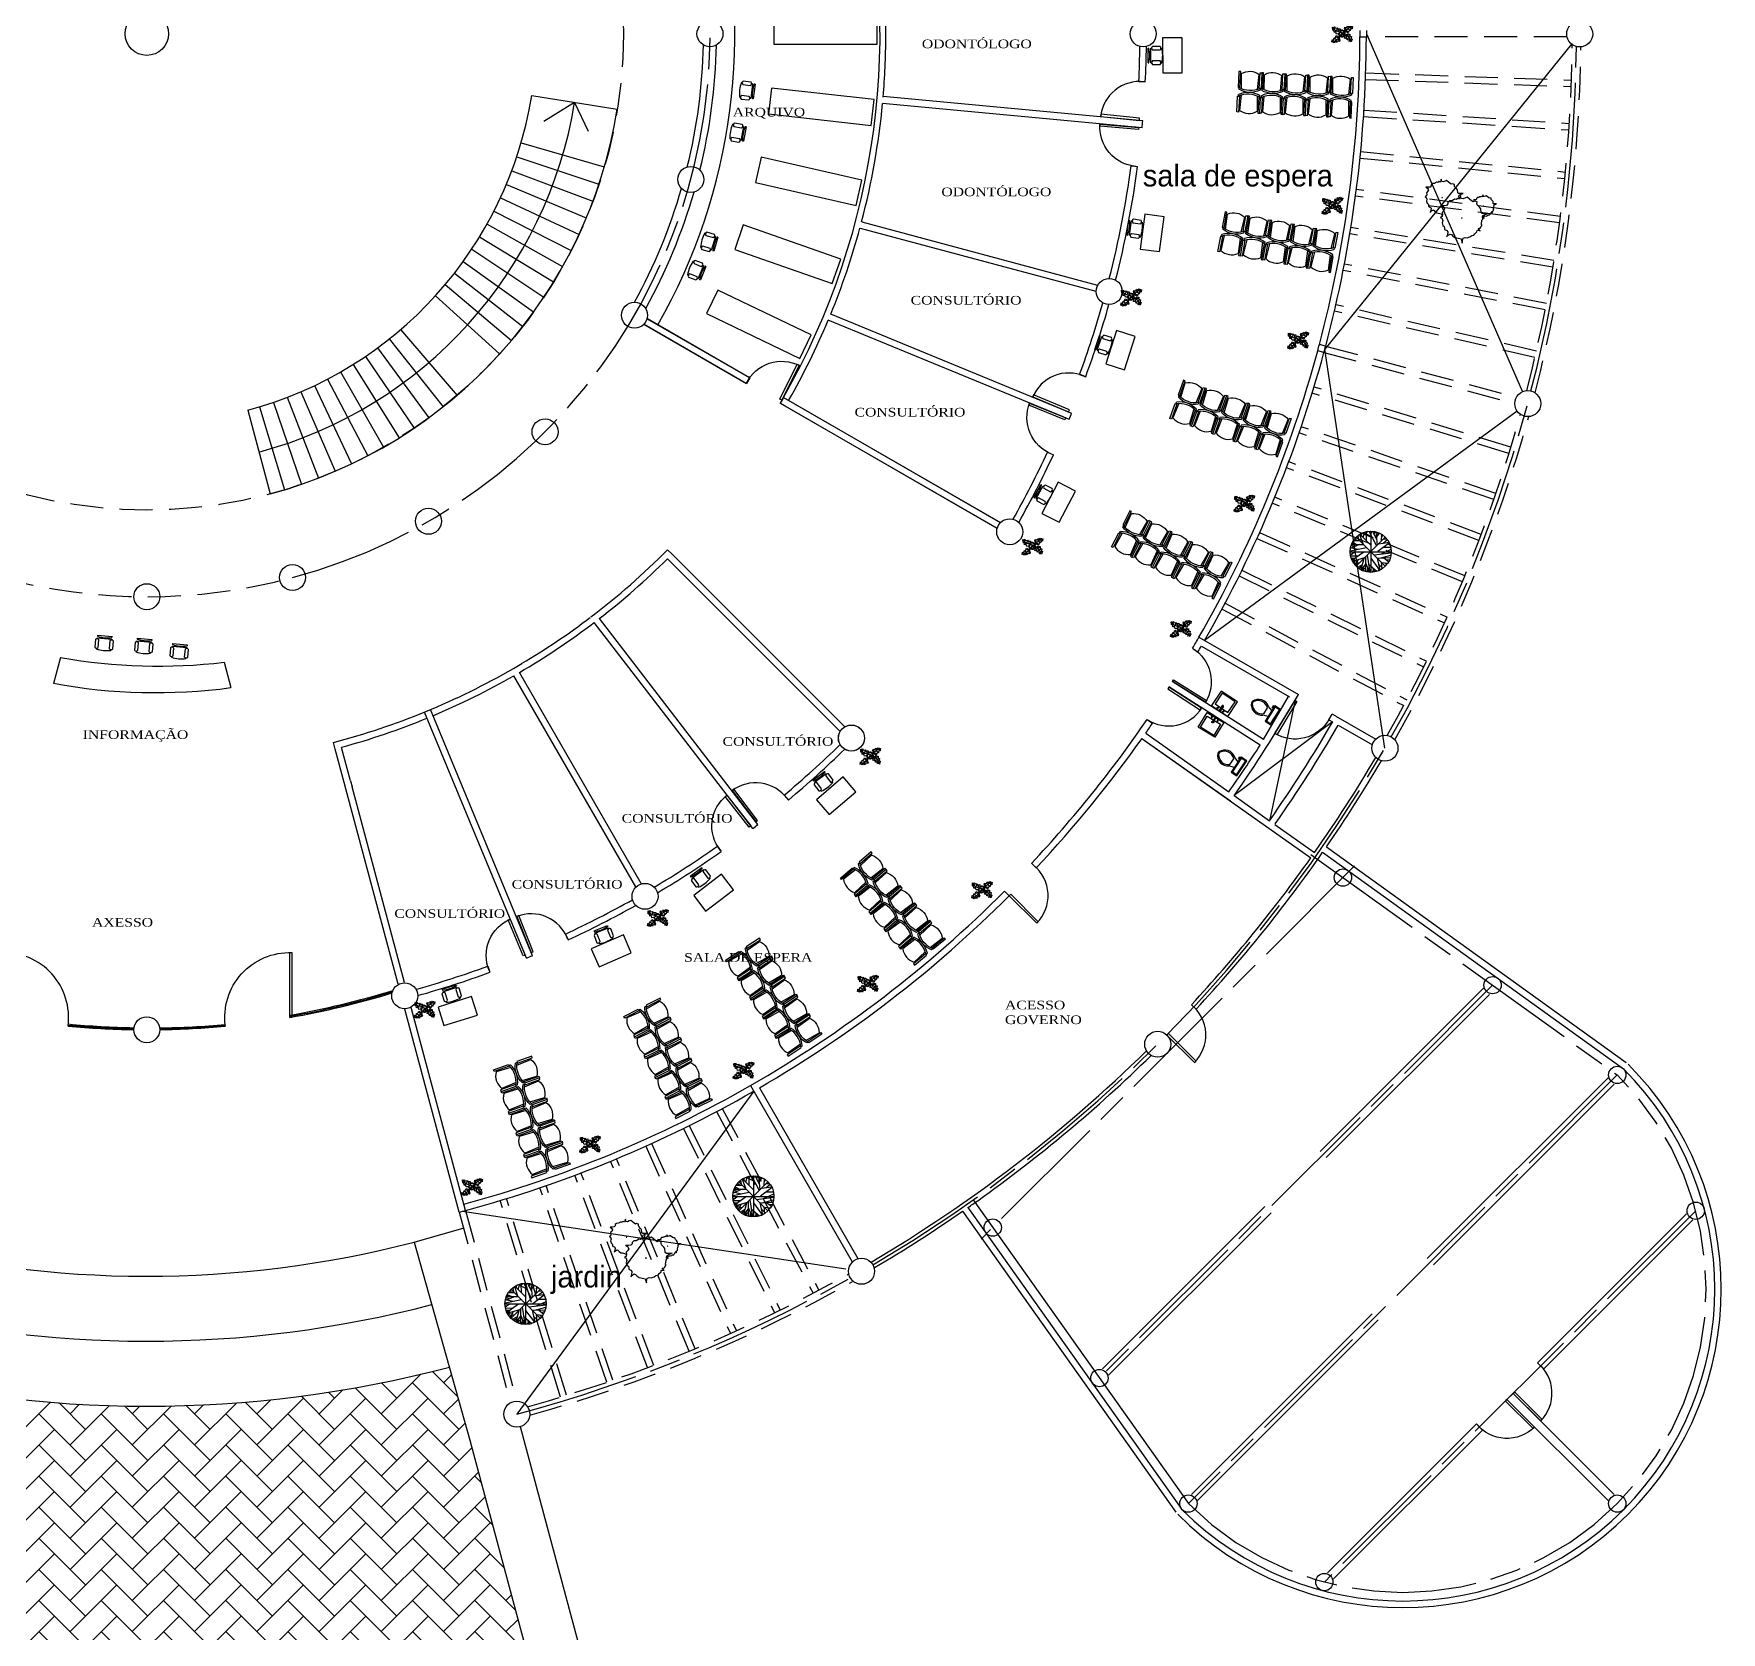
# Model space of a CAD drawing. Header units: millimetres. Extents: x 9 to 248, y 25 to 124.
# Drawn here: x 88.25 to 127.2, y 45.25 to 82.16 of the extents above; entities that cross this region are included whole.
import ezdxf

# ---------------------------------------------------------------- set-up
doc = ezdxf.new("R2010")
doc.units = ezdxf.units.MM
doc.header["$LTSCALE"] = 0.8
doc.header["$MEASUREMENT"] = 0
doc.linetypes.add('ACAD_ISO08W100', pattern=[36, 24, -3, 6, -3])
doc.linetypes.add('DASHED2', pattern=[9.525, 6.35, -3.175])
for name, color, linetype in [('cancel', 2, 'Continuous'), ('CANCELERIA', 30, 'Continuous'), ('COLUMNAS', 5, 'Continuous'), ('EJES', 1, 'ACAD_ISO08W100'), ('JARDIN', 3, 'Continuous'), ('letrero', 4, 'Continuous'), ('MUEBLES', 2, 'Continuous'), ('MUROS', 6, 'Continuous')]:
    doc.layers.add(name, color=color, linetype=linetype)
doc.layers.add('LUMINARIAS', color=7, linetype='Continuous', lineweight=30)
doc.styles.add('Estilo 01', font='times.ttf', dxfattribs={"width": 1.2})
doc.styles.get("Standard").update_dxf_attribs({"font": 'bgothl.ttf'})

# ---------------------------------------------------------------- blocks, each defined once
blk = doc.blocks.new('COLUMNA')
at = {"layer": 'COLUMNAS', "ltscale": 0.15}
blk.add_circle((78.551, 72.792), 0.3, dxfattribs=at)
blk = doc.blocks.new('PUERTA01')
at = {"layer": 'MUEBLES', "ltscale": 0.15}
blk.add_lwpolyline([(91.591, 47.157), (92.347, 46.669), (92.374, 46.711), (91.618, 47.199)], close=True, dxfattribs=at)
blk.add_arc((91.616, 47.201), 0.9, 236.4813, 327.5293, dxfattribs=at)
blk = doc.blocks.new('ESTANTE')
at = {"layer": 'MUEBLES', "ltscale": 0.15}
blk.add_lwpolyline([(82.502, 62.042), (84.887, 62.042), (84.887, 62.642), (82.502, 62.642)], close=True, dxfattribs=at)
blk = doc.blocks.new('Plant - Rubber or Philodendron')
at = {"linetype": 'Continuous'}
for p, q in [((-16.2005, 11.4774), (-13.9899, 8.1064)), ((-16.2005, 11.4774), (-14.8639, 10.7964)), ((-16.0159, 6.3329), (-16.2005, 11.4774)), ((-14.0069, 5.8704), (-16.0159, 6.3329)), ((-15.3434, 6.5514), (-13.9984, 6.9884)), ((-14.8639, 10.7964), (-12.6195, 11.8975)), ((-13.5868, 2.2894), (-14.0069, 5.8704)), ((-13.9899, 8.1064), (-9.5434, 4.7185)), ((-10.6784, 2.491), (-13.5868, 2.2894)), ((-13.3174, 8.325), (-13.0735, 11.0065)), ((-13.1329, 3.1804), (-10.6614, 4.727)), ((-12.6195, 11.8975), (-12.1909, 9.4345)), ((-12.1909, 9.4345), (-8.3829, 10.3)), ((-9.5858, -0.8715), (-10.6784, 2.491)), ((-9.5434, 4.7185), (-4.1917, 2.9888)), ((-8.8369, 9.409), (-9.0894, 5.6095)), ((-8.3829, 10.3), (-7.0549, 8.501)), ((-7.1228, -0.443), (-3.5248, 2.2131)), ((-7.0549, 8.501), (-3.0284, 8.6941)), ((-4.8529, 4.012), (-5.7184, 7.82)), ((-3.5248, 2.2131), (-3.3011, 2.4355)), ((-3.3011, 2.4355), (-0.5306, 1.7947)), ((-3.0284, 8.6941), (-3.0709, 3.1041)), ((-3.0709, 3.1041), (0.0797, 2.3163)), ((-0.5306, 1.7947), (-0.2255, -0.5527)), ((-0.5306, 1.7947), (-0.5306, 1.7947)), ((0.0797, 2.3163), (0.4866, -0.031)), ((0.4866, -0.031), (2.1141, 0.2298)), ((2.1141, 0.2298), (5.4346, 3.9146)), ((6.1032, 3.6844), (2.8262, -0.031)), ((4.6914, 8.8812), (5.3859, 11.2828)), ((4.6914, 8.8812), (5.5014, 4.4831)), ((5.3859, 11.2828), (8.8871, 10.7908)), ((5.4346, 3.9146), (5.5014, 4.4831)), ((5.9878, 10.4842), (7.1971, 6.3869)), ((11.1089, 1.1958), (6.1032, 3.6844)), ((10.3916, 8.7942), (6.2847, 4.4028)), ((7.7005, 4.8881), (11.5025, 3.9967)), ((8.8871, 10.7908), (9.9809, 13.4933)), ((9.9809, 13.4933), (13.3837, 12.301)), ((15.3859, 11.3055), (10.3916, 8.7942)), ((10.5828, 12.6946), (10.8893, 9.7953)), ((14.2977, 6.1031), (10.9934, 7.9956)), ((12.7005, 4.8994), (11.1089, 1.1958)), ((14.8995, 5.3044), (12.7005, 4.8994)), ((13.3837, 12.301), (14.68, 13.9039)), ((14.5816, 13.2037), (14.3848, 11.8033)), ((14.68, 13.9039), (19.3848, 11.8146)), ((15.7909, 9.1065), (14.8995, 5.3044)), ((15.2875, 10.6053), (17.5907, 9.2105)), ((19.3848, 11.8146), (15.3859, 11.3055)), ((18.1925, 8.4119), (15.7909, 9.1065)), ((19.3848, 11.8146), (18.1868, 10.9119)), ((18.1868, 10.9119), (18.1925, 8.4119)), ((-18.008, -14.1781), (-16.8101, -13.2754)), ((-18.008, -14.1781), (-14.0091, -13.669)), ((-13.3032, -16.2674), (-18.008, -14.1781)), ((-16.8157, -10.7754), (-14.4141, -11.4699)), ((-16.8101, -13.2754), (-16.8157, -10.7754)), ((-13.9107, -12.9688), (-16.2139, -11.574)), ((-14.4141, -11.4699), (-13.5228, -7.6679)), ((-14.0091, -13.669), (-9.0148, -11.1577)), ((-13.5228, -7.6679), (-11.3237, -7.2629)), ((-12.0069, -14.6645), (-13.3032, -16.2674)), ((-13.2048, -15.5672), (-13.008, -14.1668)), ((-12.921, -8.4665), (-9.6166, -10.359)), ((-8.6042, -15.8568), (-12.0069, -14.6645)), ((-11.3237, -7.2629), (-9.7321, -3.5593)), ((-6.3237, -7.2516), (-10.1257, -6.3602)), ((-9.7321, -3.5593), (-4.7264, -6.0479)), ((-7.1228, -0.443), (-9.5858, -0.8715)), ((-9.206, -15.0581), (-9.5126, -12.1588)), ((-9.0148, -11.1577), (-4.9047, -6.8122)), ((-7.5103, -13.1543), (-8.6042, -15.8568)), ((-4.0092, -13.6463), (-7.5103, -13.1543)), ((-4.611, -12.8477), (-5.8203, -8.7504)), ((-2.019, -3.6148), (-4.7264, -6.0479)), ((-4.1246, -6.8466), (-4.0579, -6.2781)), ((-3.3146, -11.2447), (-4.1246, -6.8466)), ((-4.0579, -6.2781), (-0.9375, -3.1608)), ((-3.3146, -11.2447), (-4.0092, -13.6463)), ((-2.019, -3.6148), (-0.2255, -0.5527)), ((-0.9375, -3.1608), (0.5883, -0.8135)), ((0.5883, -0.8135), (2.2447, -2.0916)), ((2.8262, -0.031), (1.3003, -0.5527)), ((1.3003, -0.5527), (2.4193, -1.4655)), ((2.2447, -2.0916), (6.7108, -2.6626)), ((2.4193, -1.4655), (6.895, -2.1175)), ((4.943, -7.9659), (6.7108, -2.6626)), ((8.8321, -9.0266), (4.943, -7.9659)), ((11.6605, -0.5413), (6.895, -2.1175)), ((12.3677, -6.1981), (7.219, -2.6772)), ((8.125, -4.0768), (7.7715, -7.9659)), ((8.3544, -2.7453), (13.1973, -2.1704)), ((9.5392, -11.1479), (8.8321, -9.0266)), ((13.4283, -11.5015), (9.5392, -11.1479)), ((10.2463, -10.4408), (11.6605, -6.9053)), ((11.6605, -0.5413), (14.1354, -0.8948)), ((15.5496, -10.7943), (12.3677, -6.1981)), ((13.0748, -13.9763), (13.4283, -11.5015)), ((15.5496, -13.6228), (13.0748, -13.9763)), ((16.2567, -5.8446), (13.4283, -6.5517)), ((14.8425, -10.7943), (13.7819, -13.2692)), ((14.1354, -0.8948), (14.1354, -4.4304)), ((14.1354, -4.4304), (16.9638, -5.1375)), ((16.6103, -14.6834), (15.5496, -10.7943)), ((16.6103, -14.6834), (15.5496, -13.6228)), ((17.3174, -9.7337), (15.9032, -9.7337)), ((16.9638, -5.1375), (16.2567, -8.673)), ((16.2567, -8.673), (18.0245, -9.7337)), ((18.0245, -9.7337), (16.6103, -14.6834))]:
    blk.add_line(p, q, dxfattribs=at)
for centre, radius, start, end in [((0.0308, 0.1664), 6, 178.6147, 235.1169), ((0.0308, 0.1664), 5, 168.1647, 238.6725), ((0, 0), 6.1275, 34.37569, 120.1028), ((-0.0601, -0.2075), 5.2461, 33.82192, 124.9414), ((-0.2664, 0.1682), 5.2775, 338.4094, 20.03007), ((-0.098, 0.1364), 6.1288, 341.2017, 26.09184), ((-0.0234, 0.3825), 6.1492, 242.5812, 331.2714), ((-0.1102, 0.4886), 5.2883, 247.3711, 327.472)]:
    blk.add_arc(centre, radius, start, end, dxfattribs=at)
blk = doc.blocks.new('Chair - Desk')
at = {"linetype": 'Continuous'}
for p, q in [((-8.5, 0), (-8.5, -1)), ((-8.5, 0), (8.5, 0)), ((8.5, 0), (8.5, -1)), ((-10.5, -5), (-10.5, -14)), ((-8.5, -3), (-8.5, -4)), ((-8.5, -3), (8.5, -3)), ((-8.5, -15), (-8.5, -16)), ((-6.5, -14), (-6.5, -5)), ((-2, -3), (-2, -1.9355)), ((2, -1.9576), (2, -3)), ((6.5, -5), (6.5, -14)), ((8.5, -3), (8.5, -4)), ((8.5, -15), (8.5, -16)), ((10.5, -14), (10.5, -5))]:
    blk.add_line(p, q, dxfattribs=at)
for centre, radius, start, end in [((-8.5, -6.5), 2.5, 36.8699, 143.1301), ((-8.5, -12.5), 2.5, 216.8699, 323.1301), ((0, 34.625), 36.625, 256.5803, 283.4197), ((0, 19.625), 36.625, 256.5803, 283.4197), ((8.5, -6.5), 2.5, 36.8699, 143.1301), ((8.5, -12.5), 2.5, 216.8699, 323.1301)]:
    blk.add_arc(centre, radius, start, end, dxfattribs=at)
blk = doc.blocks.new('Tree - deciduous plan')
for p, q in [((-32.6092, 50.4264), (-23.2782, 23.5674)), ((-31.2008, 51.1035), (-0.2149, 20.1818)), ((-26.4472, 46.5894), (-26.2712, 53.8116)), ((-22.0458, 42.0753), (-16.5881, 57.6486)), ((-21.1656, 55.8436), (-0.0388, 45.0094)), ((-12.5388, 54.9406), (-7.9613, 59.4546)), ((-12.3627, 32.1443), (-12.5388, 58.7776)), ((-5.3205, 59.6806), (16.5105, 16.7963)), ((2.426, 54.9406), (-1.4472, 59.9056)), ((0, 59.9996), (0, -60)), ((0.4894, 48.6208), (3.6584, 59.6806)), ((18.2711, 35.5298), (5.419, 59.6806)), ((9.8203, 51.5549), (12.8133, 58.5516)), ((19.6795, 19.5047), (16.3344, 57.6486)), ((17.0387, 51.1035), (23.2006, 55.1666)), ((17.7429, 43.6552), (25.4894, 54.2636)), ((31.6513, 50.8778), (30.2429, 30.5643)), ((-59.7219, 2.8025), (-12.0106, 12.0565)), ((-32.2571, 20.6333), (-59.1937, 9.348)), ((-58.6656, 12.7336), (-35.9543, 7.5424)), ((-57.081, 17.9248), (-47.0458, 14.7649)), ((-56.0247, 20.859), (-20.8134, 20.859)), ((-54.7923, 24.4702), (-47.75, 21.0847)), ((-54.6162, -24.7335), (-20.2853, 0.0941)), ((-53.2078, 27.4044), (-40.1797, 20.859)), ((-49.8627, 32.8214), (-32.7853, 32.8214)), ((-45.8134, 38.2383), (-40.5318, 33.0471)), ((-43.8768, 36.4326), (-44.405, 40.2696)), ((42, 42), (-42, -42)), ((42, -42), (-42, 42)), ((-40.1797, 44.558), (-36.4825, 43.2038)), ((-37.0107, 47.0408), (-35.25, 35.5298)), ((54.3626, 25.3731), (20.9119, 0.3198)), ((23.3767, 23.3417), (53.3063, 27.4044)), ((29.3626, -6.6771), (59.4682, 7.091)), ((31.1232, 42.5267), (35.8767, 48.1693)), ((36.2288, 25.1474), (48.9049, 35.0784)), ((37.1091, 37.1098), (46.6161, 37.5612)), ((38.5175, 13.4107), (58.2359, 13.6364)), ((-60, 0), (60, 0)), ((-59.7219, -4.8714), (-54.2641, -6.6771)), ((-45.2853, -0.1316), (-59.0177, -10.0627)), ((-58.4895, -12.3197), (-36.4825, -11.6426)), ((-57.081, -18.4138), (-45.2853, -17.9624)), ((-52.6797, -18.188), (-55.4966, -22.0251)), ((-53.2078, -27.442), (-16.7641, -16.6081)), ((-38.9472, -29.0219), (-51.4472, -30.6018)), ((-47.2219, -19.3166), (-50.2148, -26.3135)), ((-46.5177, -30.1504), (-49.5106, -33.536)), ((-32.4331, -32.4075), (-48.1021, -35.5674)), ((-43.7008, -34.6645), (-46.6937, -37.373)), ((-35.9543, -22.4765), (-44.0529, -40.5329)), ((-24.6867, -37.8244), (-38.7712, -45.7241)), ((-26.2712, -43.9185), (-34.7219, -48.6583)), ((-19.9331, -20.2194), (-28.5599, -52.721)), ((-14.6515, -36.2445), (-27.6797, -52.9467)), ((-14.6515, -47.3041), (-25.0388, -54.3009)), ((-21.5177, -45.4984), (-19.9331, -56.1065)), ((-14.8275, -15.0282), (-14.6515, -57.6865)), ((-14.6515, -32.1818), (-3.912, -59.4922)), ((-8.4895, -47.5298), (-11.4825, -58.5893)), ((-10.074, -10.0627), (-2.5036, -59.7178)), ((-6.2008, -36.2445), (17.919, -57.0094)), ((-0.0388, -19.0909), (25.8415, -53.8495)), ((5.9471, -46.6269), (10.5246, -58.5893)), ((9.2922, -9.1598), (59.6443, -2.8401)), ((18.6232, -18.6394), (26.7218, -53.3981)), ((18.7992, -18.6394), (57.3556, -17.2853)), ((22.8485, -36.4702), (35.3485, -48.4326)), ((24.7852, -44.8213), (23.0246, -54.978)), ((26.3697, -18.4138), (58.9401, -9.8369)), ((30.419, -30.1504), (32.3556, -50.0125)), ((31.4753, -31.279), (49.6091, -33.3103)), ((38.1654, -18.188), (52.426, -29.0219)), ((41.5105, -32.6332), (46.088, -38.0501)), ((45.9119, -24.0564), (55.595, -22.2508)), ((-6.3768, -52.721), (-9.3698, -58.815)), ((8.4119, -53.1724), (3.8344, -59.4922))]:
    blk.add_line(p, q)
blk.add_circle((0, 0), 60)
blk = doc.blocks.new('ESCRITORIO')
at = {"layer": 'MUEBLES', "ltscale": 0.15}
blk.add_lwpolyline([(78.54, 40.671), (79.258, 41.044), (79.051, 41.443), (78.332, 41.07)], close=True, dxfattribs=at)
blk = doc.blocks.new('Clump of Trees or Bushes - plan')
for points in [[(-10.993, 56.487), (-9.228, 58.426), (-10.144, 63.512), (-8.923, 67.033), (-3.43, 69.772), (2.673, 72.119), (-2.82, 71.728), (-10.449, 71.728), (-13.195, 74.075), (-13.806, 83.073), (-16.857, 86.594), (-22.045, 92.071), (-22.961, 94.81), (-22.656, 98.722), (-28.759, 100.678), (-31.811, 99.113), (-35.472, 101.461), (-45.543, 109.676), (-49.815, 108.503), (-55.308, 106.155), (-59.58, 106.938), (-60.801, 113.98), (-63.242, 104.982), (-67.209, 106.938), (-70.872, 104.59), (-74.839, 104.982), (-80.637, 101.461), (-86.435, 101.069), (-90.402, 97.548), (-90.402, 94.419), (-93.454, 90.898), (-98.947, 90.115), (-105.66, 90.115), (-101.083, 87.768), (-98.031, 82.682), (-100.778, 77.596), (-103.829, 74.466), (-103.219, 69.772), (-104.134, 65.077), (-108.102, 62.73), (-104.439, 60.774), (-102.609, 55.297), (-103.829, 50.211), (-102.303, 44.342), (-98.947, 41.995), (-98.031, 38.865), (-98.031, 34.953), (-93.148, 32.606), (-90.707, 29.476), (-91.317, 22.434), (-93.454, 17.348), (-89.487, 21.26), (-85.519, 23.999), (-82.468, 23.216), (-78.806, 19.304), (-74.228, 15.783), (-69.956, 15.392), (-59.886, 12.653), (-58.254, 7.074)], [(59.448, 5.262), (60.936, 4.858), (62.652, -1.011), (63.415, 4.858), (64.178, 5.836), (66.848, 6.814), (69.709, 6.569), (73.905, 7.792), (76.385, 9.748), (79.627, 10.237), (81.153, 12.438), (84.014, 15.127), (84.205, 17.084), (85.158, 17.573), (88.591, 16.839), (85.73, 20.262), (88.591, 20.751), (89.545, 21.974), (90.689, 24.174), (91.452, 24.663), (90.499, 25.886), (91.261, 31.999), (92.596, 33.466), (92.024, 36.645), (92.787, 38.845), (96.22, 40.557), (100.035, 42.024), (96.602, 41.779), (91.834, 41.779), (90.117, 43.246), (89.736, 48.871), (87.828, 51.071), (84.586, 54.494), (84.014, 56.206), (84.205, 58.651), (80.39, 59.873), (78.483, 58.895), (76.194, 60.362), (69.9, 65.497), (67.23, 64.764), (63.797, 63.297), (61.126, 63.786), (60.364, 68.187), (58.838, 62.563), (56.358, 63.786), (54.07, 62.319), (51.59, 62.563), (47.966, 60.362), (44.343, 60.118), (41.863, 57.917), (41.863, 55.961), (39.956, 53.761), (36.523, 53.272), (32.327, 53.272), (35.187, 51.805), (36.641, 49.381)]]:
    blk.add_lwpolyline(points)
for points in [[(-4.577, 66.508), (-7.629, 55.261), (-12.588, 57.706), (-17.166, 54.772), (-22.125, 55.261), (-29.372, 50.86), (-36.62, 50.371), (-41.579, 45.969), (-41.579, 42.057), (-45.393, 37.656), (-52.259, 36.678), (-60.651, 36.678), (-54.93, 33.743), (-51.115, 27.386), (-54.548, 21.029), (-58.363, 17.116), (-57.6, 11.248), (-58.744, 5.38), (-63.703, 2.446), (-59.126, 0), (-56.837, -6.846), (-58.363, -13.203), (-56.455, -20.539), (-52.259, -23.473), (-51.115, -27.385), (-51.115, -32.275), (-45.012, -35.21), (-41.96, -39.122), (-42.723, -47.924), (-45.393, -54.282), (-40.434, -49.391), (-35.475, -45.968), (-31.661, -46.946), (-27.083, -51.837), (-21.362, -56.238), (-16.021, -56.727), (-3.433, -60.15), (0, -71.887), (1.526, -60.15), (3.052, -58.194), (8.392, -56.238), (14.114, -56.727), (22.506, -54.282), (27.465, -50.369), (33.949, -49.391), (37.001, -44.99), (42.723, -39.611), (43.104, -35.699), (45.012, -34.721), (51.878, -36.188), (46.156, -29.341), (51.878, -28.363), (53.785, -25.918), (56.074, -21.517), (57.6, -20.539), (55.692, -18.094), (57.218, -5.868), (59.888, -2.934), (58.744, 3.424), (60.27, 7.825), (67.136, 11.248), (74.765, 14.182), (67.899, 13.693), (58.363, 13.693), (54.93, 16.627), (54.167, 27.875), (50.352, 32.276), (43.867, 39.123), (42.723, 42.546), (43.104, 47.436), (35.475, 49.882), (31.661, 47.925), (27.083, 50.86), (14.495, 61.129), (9.155, 59.662), (2.289, 56.728), (-3.052, 57.706)], [(-58.055, 61.947), (-58.97, 60.774), (-57.139, 60.774)], [(-1.144, 1.468), (-2.289, 0), (0, 0)], [(62.08, 35.667), (61.508, 34.933), (62.652, 34.933)]]:
    blk.add_lwpolyline(points, close=True)
blk = doc.blocks.new('p.p.')
at = {"layer": 'cancel', "ltscale": 0.15}
blk.add_lwpolyline([(64.724, 42.129), (64.724, 43.629), (64.674, 43.629), (64.674, 42.129)], close=True, dxfattribs=at)
blk.add_arc((64.724, 42.129), 1.5, 352.4022, 91.9102, dxfattribs=at)
blk = doc.blocks.new('columna0001')
at = {"layer": 'COLUMNAS', "ltscale": 0.15}
blk.add_circle((0, 0), 0.2, dxfattribs=at)
blk = doc.blocks.new('puerta200')
at = {"layer": 'cancel', "ltscale": 0.15}
blk.add_lwpolyline([(114.46, 49.455), (114.424, 49.419), (115.061, 48.783), (115.096, 48.818)], close=True, dxfattribs=at)
blk.add_arc((114.423, 49.421), 0.9, 315, 51.0801, dxfattribs=at)
blk = doc.blocks.new('lav.')
at = {"layer": 'MUEBLES', "ltscale": 0.15}
for points in [[(283.552, 48.153), (284.002, 48.153), (284.002, 48.553), (283.552, 48.553)], [(283.599, 48.178), (283.955, 48.178), (283.955, 48.477), (283.599, 48.477)], [(283.767, 48.553), (283.788, 48.553), (283.788, 48.431), (283.767, 48.431)]]:
    blk.add_lwpolyline(points, close=True, dxfattribs=at)
for centre in [(283.699, 48.517), (283.856, 48.517)]:
    blk.add_circle(centre, 0.0136, dxfattribs=at)
at = {"layer": 'MUEBLES', "linetype": 'ACAD_ISO08W100', "ltscale": 0.15}
blk.add_arc((283.777, 48.431), 0.0229, 118.3923, 61.6077, dxfattribs=at)
blk = doc.blocks.new('Toilet - top')
for p, q in [((-10, -8.5), (-8, -8.5)), ((-10, -9.5), (-10, -8.5)), ((-7, -9.5), (-10, -9.5)), ((-8, -8.5), (-8, -8)), ((-7, -8), (-7, -9.5)), ((-4, -8), (-6, -14)), ((4, -14), (-4, -14)), ((4, -8), (6, -14)), ((9.5, -6), (9.5, -2))]:
    blk.add_line(p, q)
blk.add_lwpolyline([(10.5, -8), (10.5, 0), (-10.5, 0), (-10.5, -8)], close=True)
for points in [[(-9.5, -2), (-9.5, -6)], [(8.5, -1), (-8.5, -1)], [(-8.5, -7), (8.5, -7)]]:
    blk.add_lwpolyline(points)
for centre, radius, start, end in [((-8.6, -1.9), 0.884, 81.8699, 188.1301), ((-8.6, -6.1), 0.884, 171.8699, 278.1301), ((3.5, -21.6), 12.2, 141.4691, 247.9714), ((4.2, -21.8), 11.3, 136.3677, 238.9468), ((-3.5, -21.6), 12.2, 292.0284, 38.5307), ((-4.2, -21.8), 11.3, 301.053, 43.6321), ((8.6, -1.9), 0.884, 351.8699, 98.1301), ((8.6, -6.1), 0.884, 261.8699, 8.1301), ((0, -27.9), 4, 245.7318, 294.2682), ((0, -29), 4, 254.8605, 285.1395)]:
    blk.add_arc(centre, radius, start, end)
blk = doc.blocks.new('S-ESPERA')
at = {"color": 0, "linetype": 'ByBlock'}
for p, q in [((-0.183, 2.642), (0.183, 2.642)), ((-0.183, 2.601), (-0.183, 2.642)), ((0.183, 2.601), (-0.183, 2.601)), ((0.209, 2.563), (-0.142, 2.581)), ((0.183, 2.642), (0.183, 2.621)), ((0.183, 2.621), (0.224, 2.621)), ((0.183, 2.621), (0.183, 2.601)), ((0.183, 2.154), (-0.183, 2.154)), ((-0.183, 2.154), (-0.183, 2.113)), ((-0.183, 2.113), (0.183, 2.113)), ((-0.183, 2.113), (0.183, 2.113)), ((-0.183, 2.073), (-0.183, 2.113)), ((-0.183, 2.113), (0.183, 2.113)), ((0.183, 2.073), (-0.183, 2.073)), ((0.209, 2.192), (-0.142, 2.174)), ((0.209, 2.035), (-0.142, 2.052)), ((0.183, 2.134), (0.183, 2.154)), ((0.183, 2.113), (0.183, 2.134)), ((0.183, 2.134), (0.224, 2.134)), ((0.183, 2.113), (0.183, 2.093)), ((0.183, 2.113), (0.183, 2.093)), ((0.183, 2.093), (0.224, 2.093)), ((0.183, 2.093), (0.183, 2.073)), ((0.183, 2.093), (0.224, 2.093)), ((-0.183, 1.626), (-0.183, 1.585)), ((0.183, 1.626), (-0.183, 1.626)), ((-0.183, 1.544), (-0.183, 1.585)), ((-0.183, 1.585), (0.183, 1.585)), ((-0.183, 1.585), (0.183, 1.585)), ((0.209, 1.664), (-0.142, 1.646)), ((0.183, 1.605), (0.183, 1.626)), ((0.183, 1.605), (0.224, 1.605)), ((0.183, 1.585), (0.183, 1.605)), ((0.183, 1.585), (0.183, 1.565)), ((0.183, 1.565), (0.183, 1.544)), ((0.183, 1.565), (0.224, 1.565)), ((0.183, 1.544), (-0.183, 1.544)), ((0.209, 1.506), (-0.142, 1.524)), ((-0.183, 1.097), (-0.183, 1.057)), ((0.183, 1.097), (-0.183, 1.097)), ((-0.183, 1.057), (0.183, 1.057)), ((-0.183, 1.016), (-0.183, 1.057)), ((-0.183, 1.057), (0.183, 1.057)), ((0.183, 1.016), (-0.183, 1.016)), ((0.209, 1.135), (-0.142, 1.118)), ((0.209, 0.978), (-0.142, 0.996)), ((0.183, 1.077), (0.183, 1.097)), ((0.183, 1.077), (0.224, 1.077)), ((0.183, 1.057), (0.183, 1.077)), ((0.183, 1.057), (0.183, 1.036)), ((0.183, 1.036), (0.183, 1.016)), ((0.183, 1.036), (0.224, 1.036)), ((-0.183, 0.569), (-0.183, 0.528)), ((0.183, 0.569), (-0.183, 0.569)), ((-0.183, 0.488), (-0.183, 0.528)), ((-0.183, 0.528), (0.183, 0.528)), ((-0.183, 0.528), (0.183, 0.528)), ((0.183, 0.488), (-0.183, 0.488)), ((0.209, 0.607), (-0.142, 0.589)), ((0.209, 0.45), (-0.142, 0.467)), ((0.183, 0.549), (0.183, 0.569)), ((0.183, 0.549), (0.224, 0.549)), ((0.183, 0.528), (0.183, 0.549)), ((0.183, 0.528), (0.183, 0.508)), ((0.183, 0.508), (0.183, 0.488)), ((0.183, 0.508), (0.224, 0.508)), ((-0.183, 0.041), (-0.183, 0)), ((0.183, 0.041), (-0.183, 0.041)), ((-0.183, 0), (0.183, 0)), ((0.209, 0.079), (-0.142, 0.061)), ((0.183, 0.02), (0.183, 0.041)), ((0.183, 0.02), (0.224, 0.02)), ((0.183, 0), (0.183, 0.02))]:
    blk.add_line(p, q, dxfattribs=at)
for centre, radius, start, end in [((0.166, 2.377), 0.369, 146.6015, 213.3985), ((-0.274, 2.377), 0.518, 331.9275, 28.0725), ((-0.234, 2.377), 0.518, 331.9275, 28.0725), ((0.166, 1.849), 0.369, 146.6015, 213.3985), ((-0.274, 1.849), 0.518, 331.9275, 28.0725), ((-0.234, 1.849), 0.518, 331.9275, 28.0725), ((-0.274, 1.321), 0.518, 331.9275, 28.0725), ((-0.234, 1.321), 0.518, 331.9275, 28.0725), ((0.166, 1.321), 0.369, 146.6015, 213.3985), ((0.166, 0.792), 0.369, 146.6015, 213.3985), ((-0.274, 0.792), 0.518, 331.9275, 28.0725), ((-0.234, 0.792), 0.518, 331.9275, 28.0725), ((0.166, 0.264), 0.369, 146.6015, 213.3985), ((-0.274, 0.264), 0.518, 331.9275, 28.0725), ((-0.234, 0.264), 0.518, 331.9275, 28.0725)]:
    blk.add_arc(centre, radius, start, end, dxfattribs=at)

msp = doc.modelspace()

# ---------------------------------------------------------------- hatches: boundary and pattern name
at = {"layer": 'cancel', "linetype": 'ACAD_ISO08W100', "ltscale": 0.15}
h = msp.add_hatch(dxfattribs=at)
h.set_pattern_fill('AR-HBONE', color=256, scale=0.005, style=0)
h.set_pattern_definition([(45, (0, 0), (7e-17, 0.7184205), [1.524, -0.508]), (135, (0.3592, 0.3592), (7e-17, 0.7184205), [1.524, -0.508])])
h.paths.add_polyline_path([(83.849, 51.374), (81.019, 40.813, 0.117314), (100.691, 40.813), (98.315, 49.683), (97.84, 51.368, -0.129318)])

# ---------------------------------------------------------------- linework, layer by layer
at = {"layer": 'cancel', "ltscale": 0.15}
for p, q in [((123.74, 81.919), (118.046, 74.873)), ((119.005, 82.159), (122.611, 73.893)), ((119.434, 65.659), (118.046, 74.873)), ((122.489, 73.441), (115.271, 68.149)), ((104.865, 57.743), (99.396, 50.283)), ((98.141, 54.968), (106.989, 53.636)), ((97.026, 54.256), (98.315, 49.683)), ((99.474, 49.994), (101.855, 41.107)), ((98.315, 49.683), (100.696, 40.797))]:
    msp.add_line(p, q, dxfattribs=at)
at = {"layer": 'cancel', "linetype": 'DASHED2', "ltscale": 0.15}
for p, q in [((123.629, 82.084), (119.005, 82.084)), ((118.986, 81.104), (123.733, 80.939)), ((118.991, 81.254), (123.738, 81.089)), ((118.94, 80.247), (123.68, 79.937)), ((118.95, 80.397), (123.69, 80.087)), ((118.859, 79.289), (123.585, 78.817)), ((118.873, 79.438), (123.6, 78.966)), ((123.464, 77.79), (118.755, 78.411)), ((123.483, 77.939), (118.774, 78.559)), ((123.311, 76.77), (118.623, 77.538)), ((123.335, 76.919), (118.648, 77.686)), ((123.16, 75.931), (118.498, 76.841)), ((123.132, 75.784), (118.47, 76.693)), ((122.895, 74.684), (118.267, 75.753)), ((122.929, 74.831), (118.301, 75.899)), ((118.027, 74.801), (122.422, 73.623)), ((118.065, 74.946), (122.46, 73.768)), ((122.296, 72.469), (117.753, 73.858)), ((122.34, 72.612), (117.797, 74.001)), ((121.946, 71.4), (117.454, 72.943)), ((121.995, 71.542), (117.503, 73.085)), ((121.604, 70.457), (117.161, 72.137)), ((121.657, 70.598), (117.214, 72.277)), ((121.222, 69.5), (116.834, 71.317)), ((121.28, 69.638), (116.891, 71.456)), ((116.48, 70.506), (120.809, 68.552)), ((116.542, 70.643), (120.871, 68.688)), ((116.133, 69.772), (120.393, 67.671)), ((116.067, 69.638), (120.327, 67.536)), ((115.744, 69.007), (119.938, 66.777)), ((115.674, 68.875), (119.867, 66.644)), ((104.007, 57.27), (106.237, 53.076)), ((104.139, 57.341), (106.37, 53.147)), ((103.242, 56.881), (105.344, 52.621)), ((103.377, 56.947), (105.478, 52.687)), ((102.508, 56.534), (104.463, 52.205)), ((103.376, 51.735), (101.559, 56.123)), ((103.515, 51.792), (101.697, 56.181)), ((102.371, 56.472), (104.326, 52.143)), ((102.416, 51.357), (100.737, 55.8)), ((102.557, 51.41), (100.877, 55.853)), ((101.472, 51.019), (99.929, 55.511)), ((101.614, 51.068), (100.071, 55.56)), ((98.068, 54.949), (99.246, 50.554)), ((98.213, 54.988), (99.391, 50.593)), ((100.402, 50.675), (99.013, 55.217)), ((100.545, 50.718), (99.157, 55.261))]:
    msp.add_line(p, q, dxfattribs=at)
at = {"layer": 'cancel', "linetype": 'ACAD_ISO08W100', "ltscale": 0.15}
msp.add_line((97.026, 54.256), (98.181, 54.583), dxfattribs=at)
at = {"layer": 'cancel', "linetype": 'DASHED2', "ltscale": 0.15}
for radius, start, end in [(32.9, 345.4918, 359.5633), (33.1, 345.4903, 359.4791), (32.9, 330.5209, 344.5082), (33.1, 330.5209, 344.5097), (32.9, 285.4918, 299.4791), (33.1, 285.4903, 299.4791)]:
    msp.add_arc((90.855, 82.159), radius, start, end, dxfattribs=at)
at = {"layer": 'cancel', "ltscale": 0.15}
for radius, start, end in [(24.5, 255.2688, 284.5873), (26, 255.2533, 284.654), (27.5, 255.2395, 284.7133)]:
    msp.add_arc((90.855, 77.967), radius, start, end, dxfattribs=at)
at = {"layer": 'CANCELERIA', "ltscale": 0.15}
for centre, radius, start, end in [((90.855, 82.159), 28.001, 345.1531, 359.8475), ((90.855, 82.159), 28.151, 345.1531, 359.8475), ((90.855, 82.159), 28.001, 330.1525, 344.8469), ((90.855, 82.159), 28.151, 330.1525, 344.8469), ((90.777, 78.791), 19.589, 279.9304, 287.0946), ((90.852, 78.434), 19.25, 279.8785, 287.1344), ((90.853, 78.432), 19.273, 279.8654, 287.0869), ((90.928, 78.791), 19.589, 264.4758, 268.9198), ((90.928, 78.79), 19.613, 264.4832, 268.9134), ((90.852, 78.434), 19.275, 264.6114, 269.1166), ((90.928, 78.791), 19.589, 270.655, 275.0962), ((90.928, 78.79), 19.613, 270.6624, 275.0904), ((90.852, 78.434), 19.275, 270.9001, 275.4053), ((90.855, 82.159), 28.001, 285.1541, 299.8477), ((90.855, 82.159), 28.151, 285.1541, 299.8477)]:
    msp.add_arc(centre, radius, start, end, dxfattribs=at)
at = {"layer": 'COLUMNAS', "ltscale": 0.15}
for centre in [(107.119, 65.896), (102.355, 62.24), (96.808, 59.943)]:
    msp.add_circle(centre, 0.3, dxfattribs=at)
at = {"layer": 'EJES', "ltscale": 0.15}
for p, q in [((117.723, 63.207), (124.796, 58.117)), ((118.733, 62.943), (110.115, 54.326)), ((121.918, 60.189), (112.844, 51.115)), ((126.608, 54.979), (118.035, 46.406))]:
    msp.add_line(p, q, dxfattribs=at)
at = {"layer": 'EJES', "linetype": 'ByBlock', "ltscale": 0.15}
msp.add_line((109.93, 55.23), (114.897, 48.218), dxfattribs=at)
at = {"layer": 'EJES', "ltscale": 0.15}
msp.add_lwpolyline([(124.796, 58.117), (114.897, 48.218)], dxfattribs=at)
at = {"layer": 'EJES', "linetype": 'ACAD_ISO08W100', "ltscale": 0.15}
msp.add_arc((90.855, 82.159), 13, 285, 255, dxfattribs=at)
at = {"layer": 'EJES', "ltscale": 0.15}
for centre, radius, start, end in [((90.855, 82.159), 33, 300.5209, 359.4791), ((119.847, 53.168), 7, 225, 45), ((90.855, 82.159), 33, 285, 299.4791)]:
    msp.add_arc(centre, radius, start, end, dxfattribs=at)
at = {"layer": 'letrero', "ltscale": 0.15}
msp.add_circle((90.855, 82.159), 0.5, dxfattribs=at)
at = {"layer": 'MUEBLES', "ltscale": 0.15}
for p, q in [((99.741, 80.731), (101.716, 80.414)), ((100.728, 80.572), (100.019, 80.133)), ((100.728, 80.572), (101.043, 79.912)), ((99.496, 79.642), (101.416, 79.083)), ((99.395, 79.317), (101.292, 78.685)), ((99.281, 78.996), (101.154, 78.293)), ((99.018, 78.369), (100.832, 77.526)), ((99.156, 78.68), (101, 77.907)), ((98.869, 78.063), (100.65, 77.152)), ((98.708, 77.763), (100.453, 76.786)), ((98.354, 77.182), (100.02, 76.076)), ((98.537, 77.469), (100.243, 76.427)), ((98.16, 76.902), (99.783, 75.734)), ((97.742, 76.365), (99.272, 75.077)), ((97.956, 76.63), (99.534, 75.401)), ((97.518, 76.109), (98.999, 74.764)), ((96.714, 75.328), (98.016, 73.809)), ((96.182, 74.905), (97.366, 73.293)), ((96.452, 75.111), (97.696, 73.545)), ((95.619, 74.523), (96.678, 72.826)), ((95.905, 74.709), (97.026, 73.053)), ((94.724, 74.033), (95.584, 72.227)), ((95.029, 74.185), (95.956, 72.413)), ((95.327, 74.349), (96.321, 72.613)), ((93.778, 73.647), (94.429, 71.752)), ((94.098, 73.764), (94.819, 71.898)), ((94.414, 73.893), (95.204, 72.055)), ((93.185, 73.466), (93.702, 71.534)), ((93.454, 73.542), (94.031, 71.627)), ((88.867, 67.755), (88.701, 67.158)), ((92.64, 67.645), (92.793, 67.059)), ((117.361, 66.769), (116.769, 63.987)), ((118.227, 66.269), (115.953, 64.565))]:
    msp.add_line(p, q, dxfattribs=at)
for centre, radius, start, end in [((90.855, 82.159), 13.575, 330.3166, 14.6834), ((90.855, 82.159), 12.85, 346.1518, 358.8482), ((90.855, 82.159), 13.15, 346.1385, 358.8615), ((90.855, 82.159), 9, 285, 350.8685), ((90.855, 82.159), 10, 285, 350.8685), ((90.855, 82.159), 11, 285, 350.8733), ((90.855, 82.159), 12.85, 331.1518, 343.8482), ((90.855, 82.159), 13.15, 331.1385, 343.8615), ((91.128, 80.556), 13, 259.9841, 276.676), ((91.06, 79.943), 13, 259.5474, 277.6616)]:
    msp.add_arc(centre, radius, start, end, dxfattribs=at)
at = {"layer": 'MUROS', "ltscale": 0.15}
for p, q in [((118.855, 82.234), (118.855, 82.084)), ((119.005, 82.234), (119.005, 82.084)), ((118.855, 82.084), (119.005, 82.084)), ((113.754, 81.056), (113.903, 81.049)), ((113.843, 80.15), (107.853, 80.71)), ((113.828, 79.987), (107.839, 80.548)), ((113.577, 79.112), (113.725, 79.092)), ((107.318, 77.67), (112.762, 76.211)), ((107.357, 77.815), (112.801, 76.356)), ((102.403, 75.579), (104.771, 74.211)), ((104.768, 74.213), (102.411, 75.574)), ((112.063, 73.455), (106.643, 75.685)), ((102.328, 75.449), (104.696, 74.081)), ((104.693, 74.083), (102.336, 75.444)), ((112.006, 73.316), (106.586, 75.547)), ((104.771, 74.211), (104.696, 74.081)), ((112.387, 74.289), (112.527, 74.238)), ((105.55, 73.761), (105.475, 73.632)), ((105.597, 73.561), (105.475, 73.632)), ((105.475, 73.632), (110.485, 70.739)), ((105.55, 73.761), (110.56, 70.869)), ((105.672, 73.69), (110.551, 70.874)), ((105.597, 73.561), (110.476, 70.744)), ((112.006, 73.316), (112.144, 73.258)), ((112.064, 73.455), (112.202, 73.399)), ((111.645, 72.497), (111.781, 72.434)), ((102.978, 70.142), (102.876, 70.244)), ((106.96, 66.161), (102.979, 70.142)), ((106.853, 66.055), (102.873, 70.036)), ((104.843, 63.807), (101.181, 68.563)), ((104.962, 63.898), (101.301, 68.655)), ((115.141, 68.224), (117.436, 66.899)), ((114.993, 67.969), (115.115, 67.88)), ((115.196, 68.019), (117.231, 66.844)), ((99.318, 67.502), (99.508, 67.613)), ((102.27, 62.538), (99.458, 67.409)), ((102.14, 62.463), (99.328, 67.334)), ((116.554, 65.733), (114.444, 67.074)), ((116.634, 65.859), (114.525, 67.201)), ((116.634, 65.859), (117.21, 66.856)), ((117.361, 66.77), (117.436, 66.899)), ((117.376, 66.774), (117.377, 66.774)), ((99.616, 60.812), (97.263, 66.494)), ((99.755, 60.869), (97.401, 66.551)), ((113.947, 66.324), (114.071, 66.239)), ((118.138, 66.318), (118.215, 66.446)), ((118.138, 66.318), (118.227, 66.269)), ((118.302, 66.399), (118.216, 66.448)), ((118.302, 66.399), (119.22, 65.869)), ((113.826, 65.888), (117.723, 63.128)), ((113.826, 65.888), (115.866, 64.443)), ((113.913, 66.01), (115.83, 64.652)), ((113.913, 66.01), (115.83, 64.652)), ((118.357, 66.194), (119.145, 65.739)), ((95.203, 65.642), (95.163, 65.791)), ((95.41, 64.871), (95.203, 65.642)), ((95.555, 64.91), (95.348, 65.68)), ((95.449, 64.726), (95.41, 64.871)), ((96.658, 60.213), (95.449, 64.726)), ((95.555, 64.91), (95.594, 64.765)), ((96.803, 60.252), (95.594, 64.765)), ((105.567, 64.578), (105.664, 64.463)), ((115.953, 64.565), (116.769, 63.987)), ((116.891, 63.901), (117.809, 63.25)), ((104.029, 63.397), (104.115, 63.274)), ((117.996, 63.257), (124.913, 58.28)), ((118.082, 63.38), (125.001, 58.401)), ((111.386, 62.9), (111.277, 63.003)), ((110.76, 62.254), (110.654, 62.36)), ((100.517, 61.369), (100.58, 61.233)), ((98.725, 60.627), (98.776, 60.486)), ((117.937, 56.35), (121.706, 60.118)), ((114.966, 59.738), (115.076, 59.636)), ((118.079, 56.208), (121.847, 59.976)), ((120.412, 53.875), (124.584, 58.047)), ((120.554, 53.733), (124.726, 57.905)), ((109.686, 54.968), (114.611, 48.016)), ((109.81, 55.054), (114.734, 48.102)), ((112.915, 51.327), (116.665, 55.077)), ((113.057, 51.186), (116.806, 54.935)), ((122.958, 51.471), (126.396, 54.909)), ((123.099, 51.329), (126.537, 54.767)), ((114.967, 48.43), (119.139, 52.602)), ((115.109, 48.289), (119.281, 52.461)), ((122.958, 51.471), (123.099, 51.329)), ((122.392, 50.763), (122.251, 50.622)), ((124.726, 48.43), (122.392, 50.763)), ((124.584, 48.289), (122.251, 50.622)), ((118.106, 46.618), (121.544, 50.056)), ((118.247, 46.477), (121.685, 49.915)), ((121.549, 50.058), (121.685, 49.915))]:
    msp.add_line(p, q, dxfattribs=at)
at = {"layer": 'MUROS'}
for p, q in [((118.027, 74.801), (117.882, 74.84)), ((118.065, 74.946), (117.92, 74.985)), ((98.068, 54.949), (96.813, 59.634)), ((98.213, 54.988), (96.958, 59.672)), ((104.79, 57.873), (107.14, 53.802)), ((104.995, 57.818), (107.27, 53.877))]:
    msp.add_line(p, q, dxfattribs=at)
at = {"layer": 'MUROS', "linetype": 'DASHED2', "ltscale": 0.15}
msp.add_circle((90.855, 82.159), 11, dxfattribs=at)
at = {"layer": 'MUROS', "ltscale": 0.15}
for centre, radius, start, end in [((90.854, 82.159), 16.926, 330.256, 14.7454), ((90.89, 82.152), 17.023, 359.77, 4.1639), ((90.839, 82.15), 17.075, 355.1214, 359.7803), ((90.855, 82.159), 22.925, 357.2423, 359.2752), ((90.855, 82.159), 23.075, 357.2423, 359.2776), ((90.839, 82.15), 17.075, 345.2962, 354.6181), ((90.855, 82.159), 22.925, 354.5981, 354.6324), ((90.855, 82.159), 23.075, 354.5984, 355.005), ((90.855, 82.159), 22.925, 345.7248, 352.362), ((90.855, 82.159), 23.075, 345.7224, 352.362), ((90.839, 82.15), 17.075, 337.7541, 344.7929), ((90.796, 82.188), 22.991, 339.9032, 344.2437), ((91.009, 82.082), 22.903, 339.9707, 344.3567), ((90.779, 82.177), 17.14, 330.323, 337.2439), ((90.855, 82.159), 28, 344.8464, 345.1533), ((90.855, 82.159), 28.15, 344.8464, 345.1533), ((90.796, 82.188), 22.991, 337.2987, 337.2995), ((90.796, 82.188), 22.991, 337.6733, 337.6752), ((91.009, 82.082), 22.903, 337.3392, 337.7196), ((90.796, 82.188), 22.991, 330.7325, 335.0684), ((91.009, 82.082), 22.903, 330.7022, 335.0856), ((90.855, 82.159), 16.925, 307.2749, 315.2539), ((90.856, 82.128), 17.048, 307.7798, 314.8181), ((90.839, 82.15), 17.075, 300.3146, 307.2795), ((90.855, 82.159), 16.925, 300.7473, 307.211), ((90.855, 82.159), 28, 329.5491, 330.1535), ((90.855, 82.159), 28.151, 329.5183, 329.8472), ((90.854, 82.161), 16.927, 284.747, 299.9991), ((90.839, 82.15), 17.075, 292.814, 299.8113), ((90.68, 82.265), 30.855, 324.9938, 329.852), ((90.81, 82.228), 17.158, 285.3361, 292.3004), ((90.855, 82.159), 28, 316.8279, 325.5604), ((90.855, 82.159), 28.151, 324.994, 325.5908), ((90.855, 82.159), 31.651, 324.9603, 329.8641), ((90.855, 82.159), 28.151, 316.8307, 324.6887), ((90.855, 82.159), 31.801, 324.9838, 329.8647), ((90.855, 82.159), 22.925, 309.9225, 314.2752), ((90.857, 82.157), 23.072, 309.9223, 314.2779), ((90.864, 82.153), 30.489, 324.9701, 327.4142), ((90.855, 82.159), 32.925, 324.9498, 329.4951), ((90.855, 82.159), 33.075, 325.4047, 329.4962), ((90.857, 82.157), 23.072, 307.3133, 307.6858), ((90.855, 82.159), 22.925, 300.7248, 305.0751), ((90.857, 82.157), 23.072, 300.7212, 305.0744), ((90.855, 82.159), 32.925, 317.0799, 324.6888), ((90.855, 82.159), 33.075, 317.0763, 325.1448), ((90.855, 82.159), 28.001, 299.8477, 315.0001), ((90.855, 82.159), 22.925, 294.926, 299.2752), ((90.855, 82.159), 23.075, 294.926, 299.2776), ((90.855, 82.159), 28.151, 300.153, 315.0001), ((90.855, 82.159), 23.075, 292.3138, 292.6862), ((90.855, 82.159), 22.925, 285.7248, 290.0768), ((90.855, 82.159), 23.075, 285.7224, 290.0768), ((90.855, 82.159), 32.925, 300.5209, 314.4951), ((90.855, 82.159), 33.075, 305.4411, 314.4962), ((119.847, 53.168), 7.35, 225, 45), ((119.847, 53.168), 7.2, 225, 45), ((90.855, 82.159), 28.151, 284.848, 285.1533), ((90.855, 82.159), 33.075, 300.5209, 304.7049), ((90.855, 82.159), 33.075, 304.9648, 305.4411)]:
    msp.add_arc(centre, radius, start, end, dxfattribs=at)
at = {"layer": 'MUROS', "linetype": 'DASHED2', "ltscale": 0.15}
msp.add_arc((90.855, 82.159), 13, 255, 285, dxfattribs=at)

# ---------------------------------------------------------------- block references
at = {"layer": 'cancel'}
msp.add_blockref('p.p.', (22.826, 17.314), dxfattribs=at)
at = {"layer": 'cancel', "xscale": -1, "rotation": 359.9999882489955}
msp.add_blockref('p.p.', (158.879, 17.314), dxfattribs=at)
at = {"layer": 'COLUMNAS'}
for p, rotation in [((-3.161, 86.231), 314.9999999999999), ((6.839, 86.227), 314.9999999999999), ((16.913, 86.225), 314.9999999999999), ((-3.604, 82.867), 314.9999999999999), ((6.055, 80.279), 314.9999999999999), ((-4.903, 79.731), 314.9999999999999), ((15.715, 77.69), 314.9999999999999), ((-6.968, 77.039), 314.9999999999999), ((-4.96, 102.532), 299.9999999999999), ((3.577, 126.637), 285), ((18.063, 147.71), 270), ((87.803, -36.656), 30), ((40.874, 153.874), 255), ((0.338, 57.654), 314.9999999999999), ((-7.62, 54.356), 314.9999999999999)]:
    msp.add_blockref('COLUMNA', p, dxfattribs=dict(at, rotation=rotation))
for name, p in [('COLUMNA', (32.222, -2.133)), ('COLUMNA', (28.567, -6.897)), ('columna0001', (118.463, 62.674)), ('COLUMNA', (23.804, -10.552)), ('columna0001', (121.918, 60.189)), ('COLUMNA', (18.257, -12.849)), ('COLUMNA', (35.638, -13.968)), ('columna0001', (124.796, 58.117)), ('columna0001', (126.608, 54.979)), ('columna0001', (110.382, 54.592)), ('columna0001', (112.844, 51.115)), ('columna0001', (114.897, 48.218)), ('columna0001', (124.796, 48.218)), ('columna0001', (118.035, 46.406))]:
    msp.add_blockref(name, p, dxfattribs=at)
at = {"layer": 'JARDIN', "ltscale": 0.15}
for name, p, xscale, yscale, zscale in [('Plant - Rubber or Philodendron', (118.439, 82.162), 0.013096875, 0.013096875, 0.013096875), ('Clump of Trees or Bushes - plan', (121.218, 77.897), 0.007937500000000004, 0.007937499999999998, 0.0079375), ('Plant - Rubber or Philodendron', (118.212, 78.201), 0.013096875, 0.013096875, 0.013096875), ('Plant - Rubber or Philodendron', (113.568, 76.084), 0.013096875, 0.013096875, 0.013096875), ('Plant - Rubber or Philodendron', (117.42, 75.092), 0.013096875, 0.013096875, 0.013096875), ('Plant - Rubber or Philodendron', (116.18, 71.324), 0.013096875, 0.013096875, 0.013096875), ('Plant - Rubber or Philodendron', (111.29, 70.33), 0.013096875, 0.013096875, 0.013096875), ('Tree - deciduous plan', (119.105, 70.198), 0.007937500000000004, 0.0079375, 0.0079375), ('Plant - Rubber or Philodendron', (114.715, 68.431), 0.013096875, 0.013096875, 0.013096875), ('Plant - Rubber or Philodendron', (107.548, 65.488), 0.013096875, 0.013096875, 0.013096875), ('Plant - Rubber or Philodendron', (110.123, 62.398), 0.013096875, 0.013096875, 0.013096875), ('Plant - Rubber or Philodendron', (102.641, 61.755), 0.013096875, 0.013096875, 0.013096875), ('Plant - Rubber or Philodendron', (107.491, 60.237), 0.013096875, 0.013096875, 0.013096875), ('Plant - Rubber or Philodendron', (97.259, 59.638), 0.013096875, 0.013096875, 0.013096875), ('Plant - Rubber or Philodendron', (104.619, 58.231), 0.013096875, 0.013096875, 0.013096875), ('Plant - Rubber or Philodendron', (101.076, 56.524), 0.013096875, 0.013096875, 0.013096875), ('Plant - Rubber or Philodendron', (98.356, 55.541), 0.013096875, 0.013096875, 0.013096875), ('Tree - deciduous plan', (104.856, 55.312), 0.007937500000000004, 0.0079375, 0.0079375), ('Clump of Trees or Bushes - plan', (102.386, 53.884), 0.007937500000000004, 0.007937499999999998, 0.0079375), ('Tree - deciduous plan', (99.599, 52.831), 0.007937500000000004, 0.0079375, 0.0079375)]:
    msp.add_blockref(name, p, dxfattribs=dict(at, xscale=xscale, yscale=yscale, zscale=zscale))
at = {"layer": 'MUEBLES'}
for name, p, rotation in [('ESCRITORIO', (115.339, -7.186), 63), ('ESCRITORIO', (102.5, -10.535), 54.99999999999999), ('ESCRITORIO', (86.644, -9.895), 45), ('ESCRITORIO', (70.906, -7.488), 35), ('lav.', (379.21, -49.27), 146.5759252222804), ('ESCRITORIO', (39.226, 6.833), 13.00000000000001), ('ESCRITORIO', (33.47, 8.209), 10), ('ESCRITORIO', (20.109, 25.521), 356), ('ESCRITORIO', (13.306, 32.84), 350.0000000000001)]:
    msp.add_blockref(name, p, dxfattribs=dict(at, rotation=rotation))
at = {"layer": 'MUEBLES', "ltscale": 0.15, "xscale": 0.01984375000000001, "yscale": 0.01984375000000001, "zscale": 0.01984375}
for name, p, rotation in [('Chair - Desk', (113.967, 81.659), 90.00984814424861), ('Chair - Desk', (104.874, 80.824), 262.854038485689), ('Chair - Desk', (104.658, 79.842), 259.4914936333461), ('Chair - Desk', (103.99, 77.298), 253.0444743846838), ('Chair - Desk', (113.5, 77.681), 82.0098481442486), ('Chair - Desk', (103.696, 76.629), 248.1277699403459), ('Chair - Desk', (112.79, 75.029), 72.0098481442486), ('Chair - Desk', (111.41, 71.601), 62.0098481442486), ('Chair - Desk', (89.886, 68.252), 354.6889124958544), ('Chair - Desk', (90.802, 68.184), 354.6889124958544), ('Chair - Desk', (91.619, 68.06), 354.6889124958544), ('Toilet - top', (116.915, 66.376), 237.5315322380333), ('Toilet - top', (116.131, 65.195), 236.0315322380333), ('Chair - Desk', (106.364, 65.022), 37.0098481442486), ('Chair - Desk', (103.531, 62.805), 37.0098481442486), ('Chair - Desk', (101.334, 61.505), 22.0098481442486), ('Chair - Desk', (97.834, 60.146), 18.0098481442486)]:
    msp.add_blockref(name, p, dxfattribs=dict(at, rotation=rotation))
at = {"layer": 'MUEBLES', "ltscale": 0.15, "xscale": -1}
for p, rotation in [((118.693, 80.963), 86.96662716460804), ((118.312, 77.388), 79.57365263825403), ((117.21, 73.098), 70.42634736174695), ((115.819, 69.783), 63.03337283539287), ((109.149, 61.135), 40.42634736174625), ((106.286, 58.959), 33.0333728353923), ((103.739, 57.453), 26.96662716460817), ((100.452, 55.995), 19.57365263825425)]:
    msp.add_blockref('S-ESPERA', p, dxfattribs=dict(at, rotation=rotation))
at = {"layer": 'MUEBLES', "ltscale": 0.15}
for p, rotation in [((118.663, 80.395), 86.96662716460555), ((118.209, 76.829), 79.57365263825147), ((117.019, 72.562), 70.4263473617444), ((115.561, 69.276), 63.0333728353904), ((108.716, 60.766), 40.42634736174377), ((105.809, 58.649), 33.03337283538983), ((103.231, 57.195), 26.96662716460569), ((99.916, 55.804), 19.57365263825169)]:
    msp.add_blockref('S-ESPERA', p, dxfattribs=dict(at, rotation=rotation))
at = {"layer": 'MUEBLES', "xscale": -1, "rotation": 328.534345888231}
msp.add_blockref('lav.', (332.23, -123.171), dxfattribs=at)
at = {"layer": 'MUROS'}
for name, p, rotation in [('ESTANTE', (22.824, 19.879), 359.9980538347119), ('PUERTA01', (174.061, 163.741), 206.9387346768439), ('ESTANTE', (16.274, 27.896), 353.5694824061405), ('ESTANTE', (10.662, 36.596), 347.1409109775691), ('ESTANTE', (6.06, 45.87), 340.7123395489976), ('ESTANTE', (2.526, 55.6), 334.2837681204262), ('PUERTA01', (194.23, 135.73), 189.9387346768439), ('PUERTA01', (207.134, 77.075), 160.0523115332258), ('PUERTA01', (201.711, 46.077), 144.4520695966118)]:
    msp.add_blockref(name, p, dxfattribs=dict(at, rotation=rotation))
at = {"layer": 'MUROS', "xscale": -1}
for name, p, rotation in [('PUERTA01', (156.969, -13.569), 322.0482972874054), ('PUERTA01', (2.62, 67.756), 210.5616322071731), ('PUERTA01', (126.04, -28.819), 305.0482972874054), ('PUERTA01', (118.388, 170.188), 115.1095626105614), ('PUERTA01', (220.399, 64.597), 26.04876362679786), ('PUERTA01', (66.031, -31.627), 275.1618741437873), ('PUERTA01', (36.57, -20.669), 259.5616322071731), ('puerta200', (171.67, 165.046), 89.99999999999967)]:
    msp.add_blockref(name, p, dxfattribs=dict(at, rotation=rotation))
at = {"layer": 'MUROS'}
for name, p in [('PUERTA01', (22.828, 19.873)), ('puerta200', (-3.664, 12.835)), ('puerta200', (-0.022, 9.617)), ('puerta200', (7.968, 1.344))]:
    msp.add_blockref(name, p, dxfattribs=at)

# ---------------------------------------------------------------- texts
at = {"layer": 'letrero', "color": 0, "ltscale": 0.15, "insert": (113.845, 79.133), "char_height": 0.5, "width": 5.0974, "attachment_point": 1}
msp.add_mtext('sala de espera', dxfattribs=at)
at = {"layer": 'letrero', "ltscale": 0.15, "insert": (100.185, 53.708), "char_height": 0.5, "width": 5.0974, "attachment_point": 1}
msp.add_mtext('jardin', dxfattribs=at)
at = {"layer": 'LUMINARIAS', "ltscale": 0.15, "style": 'Estilo 01', "width": 1.2}
for s, p in [('ODONTÓLOGO', (108.745, 81.825)), ('ARQUIVO', (104.38, 80.248)), ('ODONTÓLOGO', (109.196, 78.407)), ('CONSULTÓRIO', (108.487, 75.905)), ('CONSULTÓRIO', (107.192, 73.32)), ('INFORMAÇÃO', (89.375, 65.875)), ('CONSULTÓRIO', (104.145, 65.716)), ('CONSULTÓRIO', (101.817, 63.941)), ('CONSULTÓRIO', (99.278, 62.419)), ('CONSULTÓRIO', (96.569, 61.743)), ('AXESSO', (89.59, 61.54)), ('SALA DE ESPERA', (103.257, 60.729)), ('ACESSO', (110.664, 59.63)), ('GOVERNO', (110.664, 59.29))]:
    msp.add_text(s, height=0.2, dxfattribs=at).set_placement(p)

doc.saveas('drawing.dxf')
